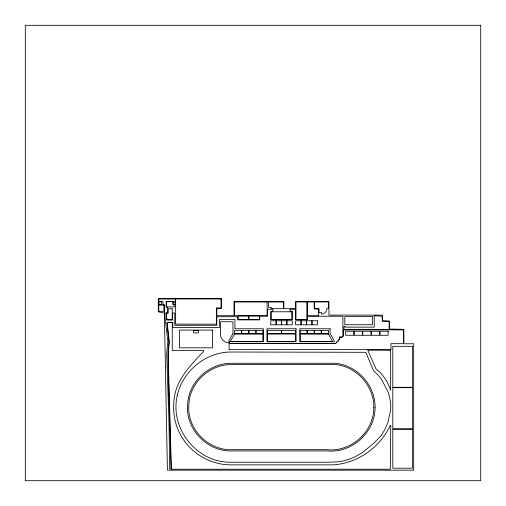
<?xml version="1.0" encoding="UTF-8"?>
<svg xmlns="http://www.w3.org/2000/svg" width="506" height="506" viewBox="0 0 506 506"><rect width="100%" height="100%" fill="white"/><g stroke="black" fill="none" stroke-linecap="round" stroke-linejoin="round"><path stroke-width="0.76" d="M286.978 320.766L286.978 324.814L292.24 324.814L292.24 320.766L281.608 320.766L281.608 324.814L286.775 324.814L286.775 320.766M382.447 320.19L382.447 320.918L389.361 321.076L389.361 329.033L403.839 329.355L403.839 343.77L413.693 343.77L413.693 470.182L167.423 470.182L164.355 313.176L158.315 311.785L158.315 298.432L221.552 298.432L221.552 308.451L216.834 308.451L216.834 315.693L234.012 315.693L234.012 301.475L283.847 301.475L283.847 308.685L295.529 308.685L295.529 301.475L328.957 301.475L328.957 315.105L382.34 315.105L382.447 320.19M390.752 425.369L390.328 469.207L171.376 469.207L168.156 354.282L169.27 341.771L167.227 323.113L167.84 322.569L172.242 322.569L172.242 350.373L203.52 350.373L203.52 351.449C191.293 364.447 177.669 378.052 174.469 396.407C172.622 408.437 173.722 421.036 179.162 432.061C188.213 451.763 209.237 464.944 230.875 464.85L327.686 464.85C353.757 465.963 379.69 448.904 390.252 425.312L390.752 425.369M168.15 350.025L168.1 365.237L171.079 469.005L169.788 469.005L168.991 422.548L166.695 353.485L167.853 341.499L164.513 313.069L164.513 304.745L162.983 304.745L162.983 301.424L158.852 301.424L158.852 299.021L175.348 299.021L175.348 301.418L166.177 301.418L166.177 307.161L167.499 307.161L167.499 312.816L165.892 312.816L166.79 320.013L172.584 320.013L172.584 313.037L174.728 313.037L174.728 325.288L216.834 325.288L216.834 316.731L237.706 316.731L237.706 319.881L259.761 319.881L259.761 316.155L267.585 316.155L267.585 309.217L272.879 309.217L272.879 311.228L270.78 311.228L270.78 319.678L292.24 319.678L292.24 311.228L290.058 311.228L290.058 309.217L295.612 309.217L295.612 319.678L307.452 319.678L307.452 316.231L342.891 316.231L342.891 335.927L341.948 336.952L339.551 336.952L338.944 339.83L335.548 343.416L229.433 343.416L229.433 341.727L263.468 341.727L263.468 328.767L234.955 328.767L234.955 319.438L219.509 319.438L219.509 327.42L172.793 327.42L172.793 322.265L167.726 322.265L166.91 322.992L168.972 341.765L168.15 350.025M373.807 407.773C373.826 431.567 351.227 452.086 327.458 449.695L231.305 449.695C207.586 450.327 186.202 427.886 188.934 404.117C189.826 382.207 210.395 363.997 232.083 364.541L335.212 364.541C356.616 366.42 374.37 386.299 373.807 407.773M375.066 407.798C375.079 432.244 351.904 453.351 327.477 450.947L231.267 450.947C206.872 451.58 184.899 428.506 187.682 404.054C188.586 381.505 209.724 362.739 232.052 363.289L335.333 363.289C357.369 365.224 375.648 385.686 375.066 407.798M177.195 395.787C169.662 428.765 197.081 462.914 230.951 462.218L327.648 462.218L337.211 461.927L343.201 460.972L348.843 459.347L354.782 456.918L362.024 452.883L373.46 443.496L381.119 435.723L384.535 430.163L387.906 422.529L390.721 409.518L390.721 404.066L389.645 397.235L388.134 392.042L381.644 379.551L378.127 375.155L373.548 370.765L365.832 352.309L231.773 352.024C206.246 351.588 182.533 370.892 177.195 395.787M339.747 337.23L339.071 339.994L335.554 343.58L229.098 343.58L229.098 349.633L390.967 349.633L390.967 343.682L403.484 343.682L403.484 329.906L343.378 329.906L343.378 335.927A1.98 1.98 0 0 1 341.847 337.23L339.747 337.23M232.956 333.479L228.876 340.829L228.876 342.948A9.272 9.272 0 0 1 220.616 336.395L220.616 321.727L232.956 321.727L232.956 333.479M234.537 334.011L230.356 341.442L262.816 341.442L262.816 334.011L234.537 334.011M480.7 25.3L25.3 25.3L25.3 480.7L480.7 480.7L480.7 25.3M221.052 298.983L175.645 298.983L175.645 324.125L216.372 324.15L216.372 307.952L221.052 307.952L221.052 298.983M172.894 301.658L166.461 301.658L166.461 306.933L174.785 306.933L174.785 304.808L172.894 304.808L172.894 301.658M161.635 301.848L159.01 301.848L159.01 304.656L161.635 304.656L161.635 301.848M306.857 301.943L295.972 301.943L295.972 319.463L306.857 319.463L306.857 301.943M314.163 301.943L307.477 301.943L307.477 315.801L318.666 315.801L318.666 308.995L314.163 308.995L314.163 301.943M328.331 301.943L314.549 301.943L314.549 308.641L318.995 308.641L318.995 312.581L321.481 312.581L321.481 314.093A5.307 5.307 0 0 0 326.762 308.641L328.331 308.641L328.331 301.943M267.111 302.006L234.664 302.006L234.664 315.693L267.111 315.693L267.111 302.006M283.581 302.006L268.522 302.006L268.522 307.382L271.077 307.382L271.077 308.685L283.581 308.685L283.581 302.006M175.291 302.31L173.191 302.31L173.191 304.498L175.291 304.498L175.291 302.31M163.919 305.074L158.783 305.074L158.783 311.323L163.919 311.323L163.919 305.074M172.198 308.755L168.251 308.755L168.251 313.176L166.063 313.176L166.885 319.659L172.198 319.659L172.198 308.755M291.886 311.778L271.184 311.778L271.184 319.463L291.886 319.463L291.886 311.778M248.547 316.048L238.212 316.048L238.212 319.425L248.547 319.425L248.547 316.048M259.388 316.048L248.958 316.048L248.958 319.425L259.388 319.425L259.388 316.048M372.473 316.604L344.795 316.604L344.795 324.738L372.473 324.738L372.473 316.604M276.042 320.766L270.78 320.766L270.78 324.814L276.042 324.814L276.042 320.766M281.406 320.766L276.244 320.766L276.244 324.814L281.406 324.814L281.406 320.766M300.969 320.766L295.612 320.766L295.612 324.814L300.969 324.814L300.969 320.766M306.434 320.766L301.171 320.766L301.171 324.814L306.434 324.814L306.434 320.766M311.892 320.766L306.636 320.766L306.636 324.814L311.892 324.814L311.892 320.766M317.452 320.766L312.094 320.766L312.094 324.814L317.452 324.814L317.452 320.766M344.959 326.357L343.903 326.357L343.903 329.368L389.158 329.368L389.158 321.31L382.226 321.057A32.39 32.39 0 0 0 382.024 316.199L374.231 315.795L374.231 327.135L344.959 327.135L344.959 326.357M296.08 328.767L266.947 328.767L266.947 341.727L296.08 341.727L296.08 328.767M330.07 328.767L299.786 328.767L299.786 341.727L334.226 341.727L334.226 340.835L330.07 333.353L330.07 328.767M212.552 330.076L179.472 330.076L179.472 347.824L212.552 347.824L212.552 330.076M241.444 330.399L234.626 330.399L234.626 333.726L241.444 333.726L241.444 330.399M248.686 330.399L241.767 330.399L241.767 333.726L248.686 333.726L248.686 330.399M255.739 330.399L248.99 330.399L248.99 333.726L255.739 333.726L255.739 330.399M262.835 330.399L256.169 330.399L256.169 333.726L262.835 333.726L262.835 330.399M281.488 330.399L267.415 330.399L267.415 333.688L281.488 333.688L281.488 330.399M295.561 330.399L281.69 330.399L281.69 333.663L295.561 333.663L295.561 330.399M306.997 330.399L300.248 330.399L300.248 333.726L306.997 333.726L306.997 330.399M314.144 330.399L307.268 330.399L307.268 333.726L314.144 333.726L314.144 330.399M321.202 330.399L314.492 330.399L314.492 333.726L321.202 333.726L321.202 330.399M328.375 330.399L321.538 330.399L321.538 333.726L328.375 333.726L328.375 330.399M198.377 330.633L193.653 330.633L193.653 332.904L198.377 332.904L198.377 330.633M353.764 331.24L345.661 331.24L345.661 335.288L353.764 335.288L353.764 331.24M362.366 331.24L354.263 331.24L354.263 335.288L362.366 335.288L362.366 331.24M370.942 331.24L362.84 331.24L362.84 335.288L370.942 335.288L370.942 331.24M379.601 331.24L371.499 331.24L371.499 335.288L379.601 335.288L379.601 331.24M388.178 331.24L380.076 331.24L380.076 335.288L388.178 335.288L388.178 331.24M295.599 334.011L267.585 334.011L267.585 341.442L295.599 341.442L295.599 334.011M328.445 334.011L300.286 334.011L300.286 341.442L332.581 341.442L328.445 334.011M412.371 346.325L392.795 346.325L392.795 387.292L412.371 387.292L412.371 346.325M390.645 350.228L367.786 350.228L376.028 368.975C383.099 374.257 387.817 381.979 390.645 390.246L390.645 350.228M412.371 387.691L392.795 387.691L392.795 428.841L412.371 428.841L412.371 387.691M412.371 429.227L392.795 429.227L392.795 468.221L412.371 468.221L412.371 429.227"/></g></svg>
